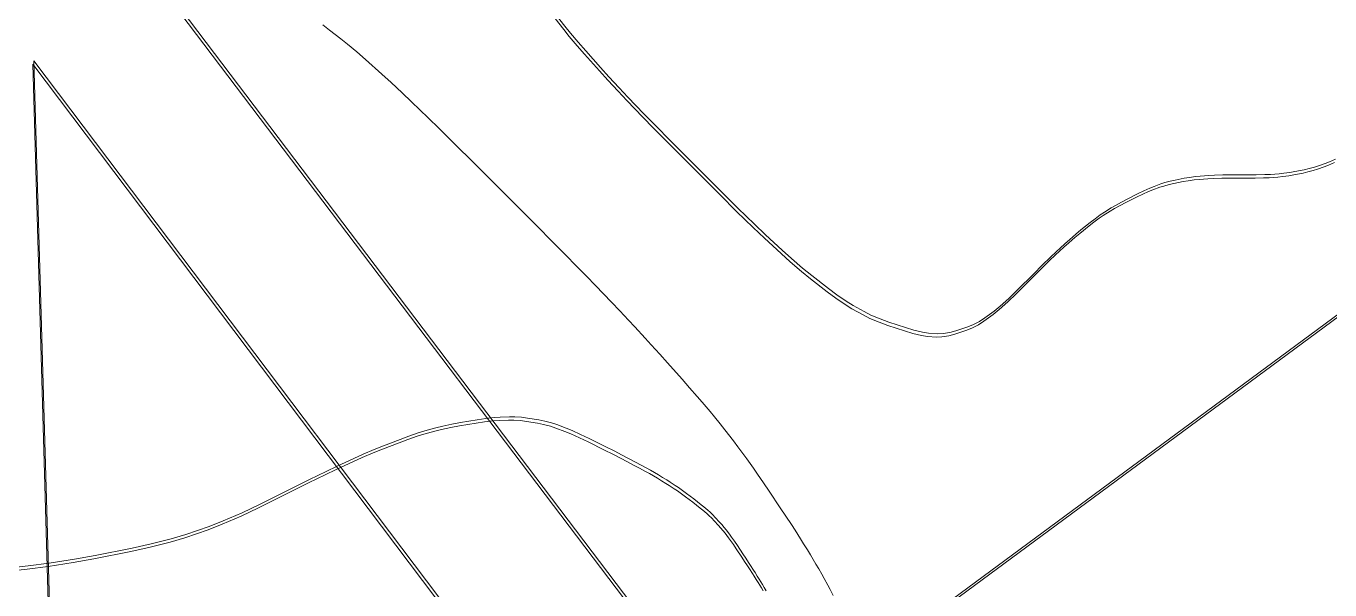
# Model space of a CAD drawing. Header units: metres. Extents: x -1097 to 1588, y -673 to 884.
# Drawn here: x 971.7 to 1154.4, y 191.3 to 270.2 of the extents above; entities that cross this region are included whole.
import ezdxf

# ---------------------------------------------------------------- set-up
doc = ezdxf.new("R2010")
doc.units = ezdxf.units.M
doc.layers.add('TERRENO', color=188, linetype='Continuous', lineweight=0, plot=False)
doc.layers.add('VISTA LEJOS', color=7, linetype='Continuous', lineweight=0, plot=False)

msp = doc.modelspace()

# ---------------------------------------------------------------- linework, layer by layer
at = {"layer": 'TERRENO'}
for points in [[(1045.81, 271.31), (1047.02, 269.75), (1047.79, 268.8), (1048.88, 267.5), (1049.94, 266.29), (1052.01, 263.96), (1053.18, 262.67), (1054.62, 261.11), (1055.85, 259.81), (1058.1, 257.48), (1059.61, 255.93), (1061.92, 253.59), (1064.24, 251.26), (1068.91, 246.59), (1071.24, 244.28), (1073.57, 242.01), (1075.13, 240.53), (1077.46, 238.37), (1078.76, 237.21), (1080.31, 235.88), (1081.61, 234.83), (1083.94, 233.02), (1085.15, 232.12), (1086.45, 231.22), (1087.4, 230.64), (1088.95, 229.78), (1089.9, 229.3), (1091.2, 228.76), (1092.41, 228.32), (1094.74, 227.54), (1095.92, 227.18), (1097.13, 226.9), (1097.97, 226.77), (1099.26, 226.68), (1100.01, 226.7), (1100.96, 226.85), (1101.8, 227.07), (1103.35, 227.59), (1104.19, 227.92), (1105.14, 228.41), (1105.89, 228.89), (1107.18, 229.84), (1108.02, 230.52), (1109.23, 231.62), (1110.41, 232.76), (1112.74, 235.09), (1113.91, 236.26), (1115.09, 237.41), (1115.89, 238.17), (1117.1, 239.29), (1117.78, 239.9), (1118.62, 240.62), (1119.33, 241.21), (1120.62, 242.25), (1121.3, 242.77), (1122.05, 243.32), (1122.62, 243.71), (1123.57, 244.31), (1124.17, 244.67), (1125, 245.13), (1125.8, 245.54), (1127.35, 246.32), (1128.15, 246.7), (1128.98, 247.07), (1129.58, 247.31), (1130.53, 247.66), (1131.1, 247.84), (1131.85, 248.04), (1132.53, 248.2), (1133.82, 248.46), (1134.53, 248.58), (1135.37, 248.7), (1136.05, 248.76), (1137.26, 248.85), (1138.06, 248.89), (1139.24, 248.92), (1140.41, 248.93), (1142.74, 248.93), (1143.91, 248.94), (1145.09, 248.97), (1145.89, 249), (1147.1, 249.09), (1147.78, 249.16), (1148.62, 249.27), (1149.33, 249.4), (1150.62, 249.66), (1151.3, 249.81), (1152.05, 250.01), (1152.62, 250.19), (1153.57, 250.54), (1154.17, 250.78), (1155, 251.15)], [(1013.24, 270.4), (1014.2, 269.69), (1015.75, 268.48), (1016.7, 267.72), (1018, 266.62), (1019.21, 265.56), (1021.54, 263.49), (1022.84, 262.32), (1024.39, 260.88), (1025.69, 259.65), (1028.02, 257.4), (1029.57, 255.89), (1031.91, 253.58), (1034.24, 251.26), (1038.91, 246.59), (1041.24, 244.26), (1043.56, 241.93), (1045.1, 240.37), (1047.41, 238.04), (1048.68, 236.75), (1050.2, 235.19), (1051.45, 233.89), (1053.7, 231.56), (1054.86, 230.35), (1056.08, 229.06), (1056.97, 228.1), (1058.41, 226.55), (1059.28, 225.6), (1060.46, 224.3), (1061.54, 223.09), (1063.61, 220.76), (1064.65, 219.58), (1065.71, 218.37), (1066.43, 217.54), (1067.52, 216.24), (1068.14, 215.49), (1068.91, 214.54), (1069.57, 213.7), (1070.78, 212.15), (1071.42, 211.31), (1072.13, 210.36), (1072.67, 209.61), (1073.59, 208.32), (1074.18, 207.48), (1075, 206.27), (1075.8, 205.09), (1077.35, 202.76), (1078.13, 201.59), (1078.91, 200.41), (1079.43, 199.61), (1080.2, 198.4), (1080.63, 197.72), (1081.15, 196.88), (1081.59, 196.17), (1082.36, 194.88), (1082.77, 194.2), (1083.2, 193.45), (1083.51, 192.88), (1084.03, 191.93), (1084.35, 191.34), (1084.78, 190.5)], [(966.45, 193.54), (971.81, 194.15), (974.77, 194.53), (978.28, 195.08), (981.18, 195.61), (986.36, 196.64), (989.03, 197.23), (991.86, 197.95), (993.89, 198.57), (997.17, 199.69), (999.15, 200.45), (1001.8, 201.6), (1004.24, 202.76), (1008.91, 205.09), (1011.24, 206.25), (1013.57, 207.39), (1015.13, 208.13), (1017.46, 209.21), (1018.76, 209.79), (1020.31, 210.45), (1021.61, 210.97), (1023.94, 211.88), (1025.15, 212.33), (1026.45, 212.78), (1027.4, 213.07), (1028.95, 213.5), (1029.9, 213.74), (1031.2, 214.01), (1032.41, 214.23), (1034.74, 214.62), (1035.92, 214.8), (1037.13, 214.94), (1037.97, 215.01), (1039.26, 215.05), (1040.01, 215.04), (1040.96, 214.97), (1041.8, 214.86), (1043.35, 214.6), (1044.19, 214.43), (1045.14, 214.18), (1045.89, 213.94), (1047.18, 213.47), (1048.02, 213.13), (1049.23, 212.58), (1050.41, 212.01), (1052.74, 210.84), (1053.9, 210.26), (1055.07, 209.67), (1055.84, 209.27), (1056.99, 208.66), (1057.63, 208.32), (1058.38, 207.91), (1059.01, 207.55), (1060.14, 206.9), (1060.71, 206.56), (1061.33, 206.19), (1061.77, 205.9), (1062.49, 205.43), (1062.93, 205.13), (1063.51, 204.71), (1064.06, 204.32), (1065.09, 203.54), (1065.61, 203.14), (1066.14, 202.72), (1066.5, 202.42), (1067.05, 201.95), (1067.36, 201.67), (1067.74, 201.29), (1068.07, 200.95), (1068.68, 200.3), (1069, 199.95), (1069.35, 199.53), (1069.62, 199.19), (1070.08, 198.58), (1070.38, 198.19), (1070.79, 197.6), (1071.19, 197.01), (1071.96, 195.84), (1072.35, 195.25), (1072.75, 194.65), (1073.03, 194.23), (1073.44, 193.58), (1073.68, 193.21), (1073.98, 192.73), (1074.24, 192.32), (1074.71, 191.54), (1074.96, 191.12)]]:
    msp.add_lwpolyline(points, dxfattribs=at)
at = {"layer": 'VISTA LEJOS'}
for points in [[(1289.3, 328.35), (1072.2, 167.98)], [(1072.2, 167.98), (1289.3, 328.35)], [(1289.45, 328.82), (1072.36, 168.45)], [(1072.36, 168.45), (1289.45, 328.82)], [(1072.2, 167.98), (992.2, 273.51)], [(1072.36, 168.45), (992.35, 273.98)], [(1045.81, 271.31), (1047.02, 269.75), (1047.79, 268.8), (1048.88, 267.5), (1049.94, 266.29), (1052.01, 263.96), (1053.18, 262.67), (1054.62, 261.11), (1055.85, 259.81), (1058.1, 257.48), (1059.61, 255.93), (1061.92, 253.59), (1064.24, 251.26), (1068.91, 246.59), (1071.24, 244.28), (1073.57, 242.01), (1075.13, 240.53), (1077.46, 238.37), (1078.76, 237.21), (1080.31, 235.88), (1081.61, 234.83), (1083.94, 233.02), (1085.15, 232.12), (1086.45, 231.22), (1087.4, 230.64), (1088.95, 229.78), (1089.9, 229.3), (1091.2, 228.76), (1092.41, 228.32), (1094.74, 227.54), (1095.92, 227.18), (1097.13, 226.9), (1097.97, 226.77), (1099.26, 226.68), (1100.01, 226.7), (1100.96, 226.85), (1101.8, 227.07), (1103.35, 227.59), (1104.19, 227.92), (1105.14, 228.41), (1105.89, 228.89), (1107.18, 229.84), (1108.02, 230.52), (1109.23, 231.62), (1110.41, 232.76), (1112.74, 235.09), (1113.91, 236.26), (1115.09, 237.41), (1115.89, 238.17), (1117.1, 239.29), (1117.78, 239.9), (1118.62, 240.62), (1119.33, 241.21), (1120.62, 242.25), (1121.3, 242.77), (1122.05, 243.32), (1122.62, 243.71), (1123.57, 244.31), (1124.17, 244.67), (1125, 245.13), (1125.8, 245.54), (1127.35, 246.32), (1128.15, 246.7), (1128.98, 247.07), (1129.58, 247.31), (1130.53, 247.66), (1131.1, 247.84), (1131.85, 248.04), (1132.53, 248.2), (1133.82, 248.46), (1134.53, 248.58), (1135.37, 248.7), (1136.05, 248.76), (1137.26, 248.85), (1138.06, 248.89), (1139.24, 248.92), (1140.41, 248.93), (1142.74, 248.93), (1143.91, 248.94), (1145.09, 248.97), (1145.89, 249), (1147.1, 249.09), (1147.78, 249.16), (1148.62, 249.27), (1149.33, 249.4), (1150.62, 249.66), (1151.3, 249.81), (1152.05, 250.01), (1152.62, 250.19), (1153.57, 250.54), (1154.17, 250.78), (1155, 251.15)], [(1045.96, 271.78), (1047.17, 270.22), (1047.94, 269.27), (1049.03, 267.97), (1050.09, 266.76), (1052.16, 264.43), (1053.33, 263.14), (1054.77, 261.58), (1056, 260.28), (1058.25, 257.95), (1059.76, 256.4), (1062.07, 254.06), (1064.39, 251.73), (1069.06, 247.06), (1071.39, 244.75), (1073.72, 242.48), (1075.28, 241), (1077.61, 238.84), (1078.91, 237.68), (1080.46, 236.35), (1081.76, 235.3), (1084.09, 233.49), (1085.3, 232.59), (1086.6, 231.69), (1087.55, 231.11), (1089.1, 230.24), (1090.05, 229.77), (1091.35, 229.23), (1092.56, 228.79), (1094.89, 228.01), (1096.07, 227.65), (1097.28, 227.36), (1098.12, 227.24), (1099.41, 227.15), (1100.16, 227.17), (1101.11, 227.32), (1101.95, 227.54), (1103.5, 228.06), (1104.34, 228.39), (1105.29, 228.88), (1106.04, 229.36), (1107.33, 230.31), (1108.17, 230.99), (1109.38, 232.09), (1110.56, 233.23), (1112.89, 235.56), (1114.06, 236.73), (1115.24, 237.88), (1116.04, 238.64), (1117.25, 239.76), (1117.93, 240.37), (1118.77, 241.09), (1119.48, 241.68), (1120.77, 242.72), (1121.46, 243.24), (1122.2, 243.79), (1122.77, 244.17), (1123.72, 244.78), (1124.32, 245.13), (1125.15, 245.6), (1125.95, 246.01), (1127.5, 246.79), (1128.3, 247.17), (1129.14, 247.54), (1129.73, 247.78), (1130.68, 248.13), (1131.25, 248.31), (1132, 248.51), (1132.68, 248.67), (1133.97, 248.93), (1134.68, 249.05), (1135.52, 249.17), (1136.2, 249.23), (1137.41, 249.32), (1138.21, 249.36), (1139.39, 249.39), (1140.56, 249.4), (1142.89, 249.4), (1144.06, 249.41), (1145.24, 249.44), (1146.04, 249.47), (1147.25, 249.56), (1147.93, 249.63), (1148.77, 249.74), (1149.48, 249.87), (1150.77, 250.13), (1151.46, 250.28), (1152.2, 250.48), (1152.77, 250.66), (1153.72, 251.01), (1154.32, 251.25), (1155.15, 251.62)], [(972.75, 265.39), (1051.82, 160.7)], [(976.19, 145.8), (972.75, 265.39)], [(972.75, 265.39), (972.75, 265.39)], [(972.6, 264.92), (1051.66, 160.23)], [(976.04, 145.33), (972.6, 264.92)], [(972.6, 264.92), (972.6, 264.92)], [(966.45, 193.54), (971.81, 194.15), (974.77, 194.53), (978.28, 195.08), (981.18, 195.61), (986.36, 196.64), (989.03, 197.23), (991.86, 197.95), (993.89, 198.57), (997.17, 199.69), (999.15, 200.45), (1001.8, 201.6), (1004.24, 202.76), (1008.91, 205.09), (1011.24, 206.25), (1013.57, 207.39), (1015.13, 208.13), (1017.46, 209.21), (1018.76, 209.79), (1020.31, 210.45), (1021.61, 210.97), (1023.94, 211.88), (1025.15, 212.33), (1026.45, 212.78), (1027.4, 213.07), (1028.95, 213.5), (1029.9, 213.74), (1031.2, 214.01), (1032.41, 214.23), (1034.74, 214.62), (1035.92, 214.8), (1037.13, 214.94), (1037.97, 215.01), (1039.26, 215.05), (1040.01, 215.04), (1040.96, 214.97), (1041.8, 214.86), (1043.35, 214.6), (1044.19, 214.43), (1045.14, 214.18), (1045.89, 213.94), (1047.18, 213.47), (1048.02, 213.13), (1049.23, 212.58), (1050.41, 212.01), (1052.74, 210.84), (1053.9, 210.26), (1055.07, 209.67), (1055.84, 209.27), (1056.99, 208.66), (1057.63, 208.32), (1058.38, 207.91), (1059.01, 207.55), (1060.14, 206.9), (1060.71, 206.56), (1061.33, 206.19), (1061.77, 205.9), (1062.49, 205.43), (1062.93, 205.13), (1063.51, 204.71), (1064.06, 204.32), (1065.09, 203.54), (1065.61, 203.14), (1066.14, 202.72), (1066.5, 202.42), (1067.05, 201.95), (1067.36, 201.67), (1067.74, 201.29), (1068.07, 200.95), (1068.68, 200.3), (1069, 199.95), (1069.35, 199.53), (1069.62, 199.19), (1070.08, 198.58), (1070.38, 198.19), (1070.79, 197.6), (1071.19, 197.01), (1071.96, 195.84), (1072.35, 195.25), (1072.75, 194.65), (1073.03, 194.23), (1073.44, 193.58), (1073.68, 193.21), (1073.98, 192.73), (1074.24, 192.32), (1074.71, 191.54), (1074.96, 191.12)], [(966.6, 194.01), (971.96, 194.62), (974.92, 195), (978.43, 195.55), (981.33, 196.08), (986.52, 197.11), (989.18, 197.7), (992.01, 198.42), (994.04, 199.03), (997.32, 200.16), (999.3, 200.92), (1001.95, 202.07), (1004.39, 203.23), (1009.06, 205.56), (1011.39, 206.72), (1013.72, 207.86), (1015.28, 208.6), (1017.61, 209.68), (1018.91, 210.26), (1020.46, 210.92), (1021.76, 211.44), (1024.09, 212.35), (1025.3, 212.8), (1026.6, 213.25), (1027.55, 213.54), (1029.1, 213.97), (1030.05, 214.21), (1031.35, 214.48), (1032.56, 214.7), (1034.89, 215.09), (1036.07, 215.27), (1037.28, 215.41), (1038.12, 215.48), (1039.41, 215.52), (1040.16, 215.51), (1041.11, 215.44), (1041.95, 215.33), (1043.5, 215.07), (1044.34, 214.9), (1045.29, 214.65), (1046.04, 214.41), (1047.33, 213.94), (1048.17, 213.6), (1049.38, 213.05), (1050.56, 212.48), (1052.89, 211.31), (1054.06, 210.73), (1055.22, 210.14), (1055.99, 209.74), (1057.14, 209.13), (1057.78, 208.79), (1058.54, 208.38), (1059.16, 208.02), (1060.29, 207.37), (1060.87, 207.03), (1061.48, 206.66), (1061.92, 206.37), (1062.64, 205.9), (1063.08, 205.6), (1063.67, 205.18), (1064.21, 204.79), (1065.24, 204.01), (1065.76, 203.61), (1066.29, 203.19), (1066.65, 202.89), (1067.2, 202.42), (1067.51, 202.14), (1067.89, 201.76), (1068.22, 201.42), (1068.83, 200.77), (1069.15, 200.42), (1069.5, 200), (1069.77, 199.66), (1070.23, 199.05), (1070.53, 198.66), (1070.94, 198.07), (1071.34, 197.48), (1072.11, 196.31), (1072.51, 195.72), (1072.9, 195.12), (1073.18, 194.7), (1073.59, 194.05), (1073.83, 193.68), (1074.13, 193.2), (1074.39, 192.78), (1074.86, 192.01), (1075.12, 191.59), (1075.4, 191.11)]]:
    msp.add_lwpolyline(points, dxfattribs=at)

doc.saveas('drawing.dxf')
